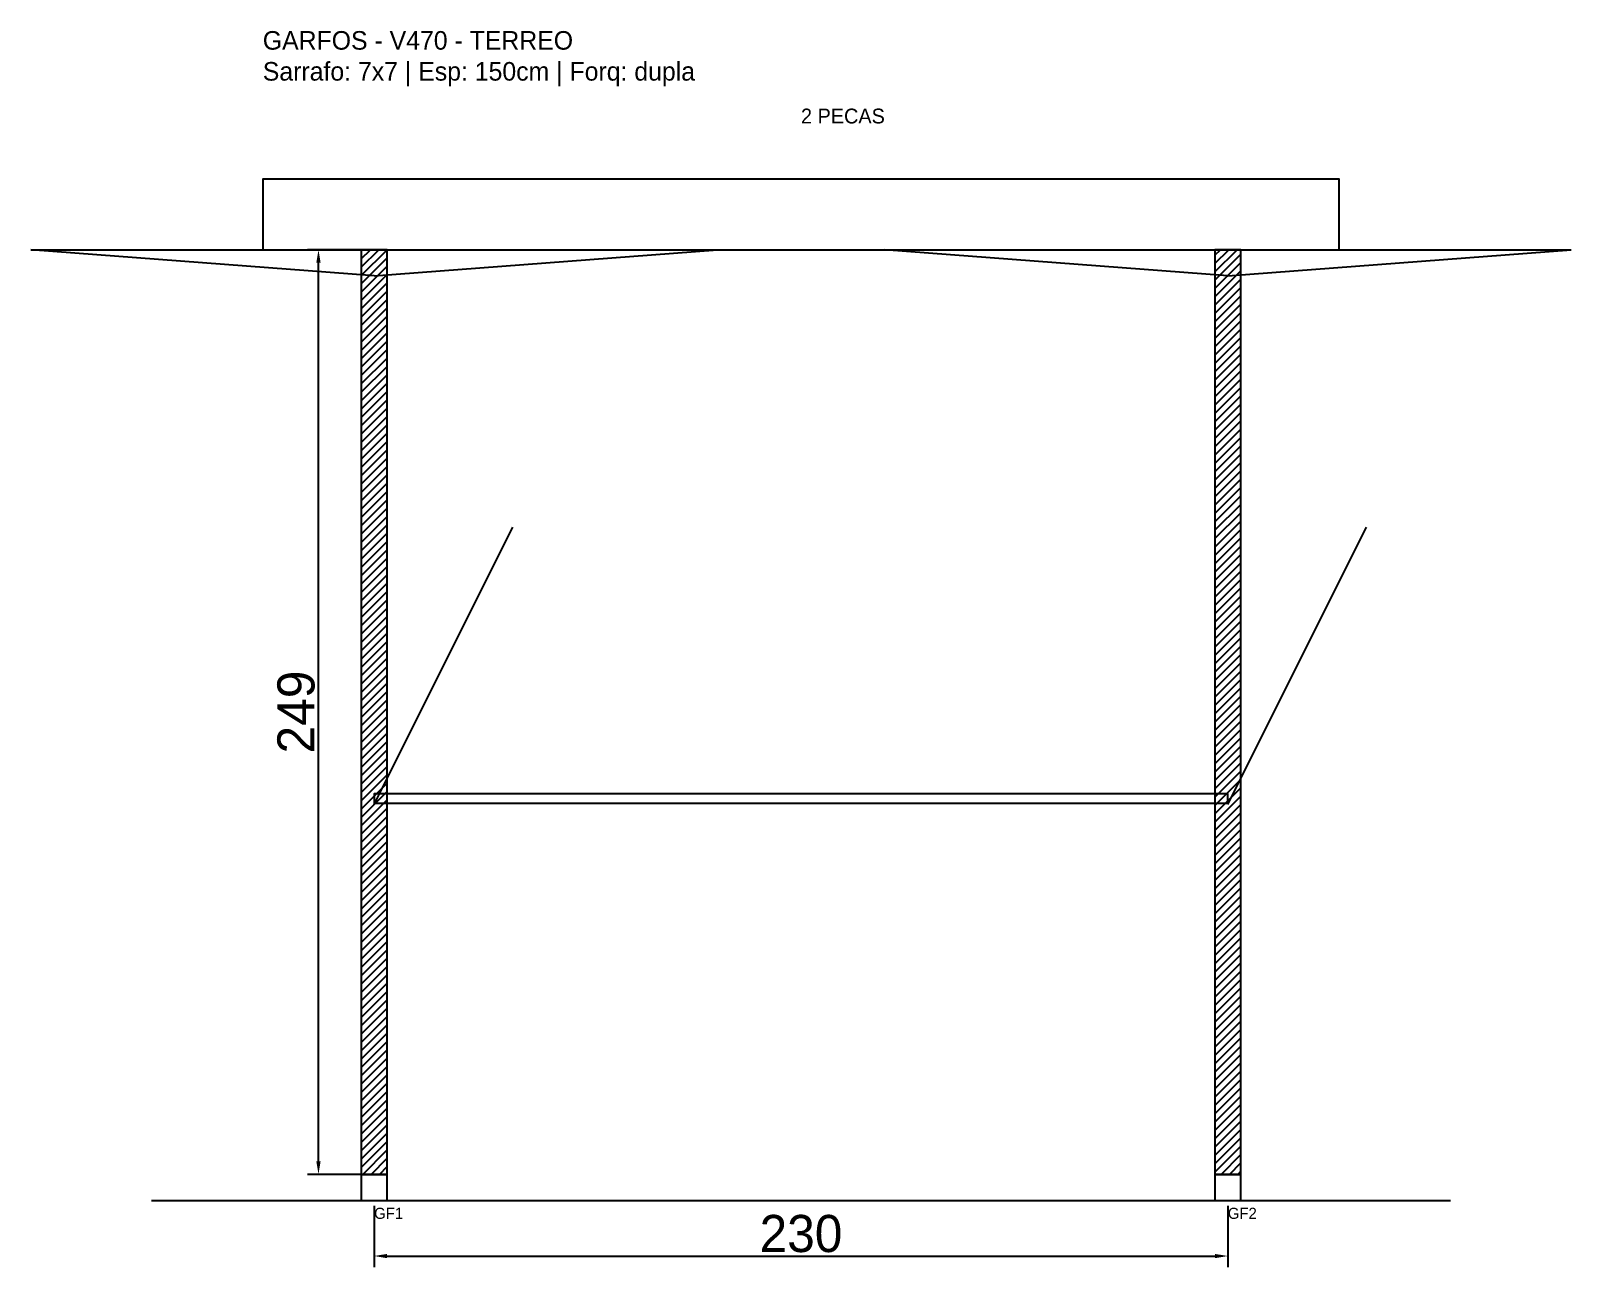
# Model space of a CAD drawing. Header units: metres. Extents: x -62 to 352, y -25 to 308.
import ezdxf

# ---------------------------------------------------------------- set-up
doc = ezdxf.new("R2010")
doc.units = ezdxf.units.M
for name, color, linetype in [('BARRA_ANCORAGEM', 1, 'Continuous'), ('COTA', 241, 'Continuous'), ('GARFOS OK', 3, 'Continuous'), ('NOME DA VIGA', 6, 'Continuous'), ('SARR_7x7', 40, 'Continuous'), ('TIRAS REESCORAMENTO', 252, 'Continuous'), ('VIGAS', 3, 'Continuous')]:
    doc.layers.add(name, color=color, linetype=linetype)
doc.dimstyles.new('EZ DXF', dxfattribs={"dimtxt": 10, "dimasz": 3.5, "dimexe": 3, "dimexo": 1.5, "dimgap": 1, "dimtad": 1, "dimdec": 1, "dimdsep": 46, "dimcen": 2.5, "dimazin": 3, "dimtfac": 1, "dimtmove": 0, "dimatfit": 3})

msp = doc.modelspace()

# ---------------------------------------------------------------- hatches: boundary and pattern name
at = {"layer": 'COTA'}
h = msp.add_hatch(dxfattribs=at)
h.set_pattern_fill('ANSI31', scale=0.5)
h.paths.add_polyline_path([(26.5, 0), (33.5, 0), (33.5, 249), (26.5, 249)])
h = msp.add_hatch(dxfattribs=at)
h.set_pattern_fill('ANSI31', scale=0.5)
h.paths.add_polyline_path([(256.5, 0), (263.5, 0), (263.5, 249), (256.5, 249)])

# ---------------------------------------------------------------- linework, layer by layer
at = {"layer": 'BARRA_ANCORAGEM'}
for p, q in [((30, 99.6), (67.35, 174.3)), ((260, 99.6), (297.35, 174.3))]:
    msp.add_line(p, q, dxfattribs=at)
at = {"layer": 'GARFOS OK'}
for p, q in [((30, 242), (-62.5, 249)), ((-62.5, 249), (122.5, 249)), ((30, 242), (122.5, 249)), ((260, 242), (167.5, 249)), ((167.5, 249), (352.5, 249)), ((260, 242), (352.5, 249))]:
    msp.add_line(p, q, dxfattribs=at)
at = {"layer": 'GARFOS OK', "linetype": 'CONTINUOUS'}
msp.add_line((-30, -7), (320, -7), dxfattribs=at)
at = {"layer": 'GARFOS OK'}
for points in [[(26.5, 0), (33.5, 0), (33.5, 249), (26.5, 249), (26.5, 0)], [(256.5, 0), (263.5, 0), (263.5, 249), (256.5, 249), (256.5, 0)]]:
    msp.add_lwpolyline(points, dxfattribs=at)
at = {"layer": 'SARR_7x7'}
for points in [[(26.5, -7), (33.5, -7), (33.5, 0), (26.5, 0), (26.5, -7)], [(256.5, -7), (263.5, -7), (263.5, 0), (256.5, 0), (256.5, -7)]]:
    msp.add_lwpolyline(points, dxfattribs=at)
at = {"layer": 'TIRAS REESCORAMENTO'}
msp.add_lwpolyline([(30, 100), (260, 100), (260, 102.5), (30, 102.5), (30, 100)], dxfattribs=at)
at = {"layer": 'VIGAS'}
msp.add_lwpolyline([(0, 249), (290, 249), (290, 268), (0, 268), (0, 249)], dxfattribs=at)

# ---------------------------------------------------------------- texts
at = {"layer": 'NOME DA VIGA'}
for s, height, p in [('2 PECAS', 4, (145, 283)), ('GF1', 3, (30, -12)), ('GF2', 3, (260, -12))]:
    msp.add_text(s, height=height, dxfattribs=at).set_placement(p)
at = {"layer": 'NOME DA VIGA', "insert": (0, 293), "char_height": 5, "attachment_point": 7}
msp.add_mtext('GARFOS - V470 - TERREO\\PSarrafo: 7x7 | Esp: 150cm | Forq: dupla', dxfattribs=at)

# ---------------------------------------------------------------- dimensions: what is measured, and where the dimension line sits
at = {"layer": 'COTA'}
msp.add_linear_dim(base=(15, 0), p1=(30, 0), p2=(30, 249), angle=90, dimstyle='EZ DXF', dxfattribs=at).render()
msp.add_linear_dim(base=(30, -22), p1=(30, -7), p2=(260, -7), dimstyle='EZ DXF', dxfattribs=at).render()

doc.saveas('drawing.dxf')
